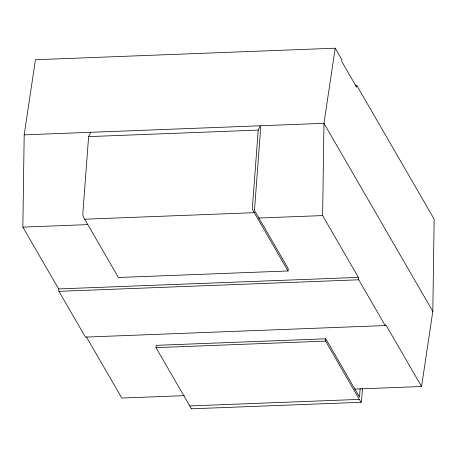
<?xml version="1.0" encoding="UTF-8"?>
<svg xmlns="http://www.w3.org/2000/svg" width="457" height="457" viewBox="0 0 457 457"><rect width="100%" height="100%" fill="white"/><g stroke="black" fill="none" stroke-linecap="round" stroke-linejoin="round"><path stroke-width="0.69" d="M354.632 389.084L421.565 386.508L385.788 324.704L385.217 325.561L85.442 337.1L58.947 291.332L58.627 288.927L22.85 227.118L24.187 134.861L35.435 59.73L335.215 48.196L341.899 59.741L341.762 61.524L356.563 87.093L356.7 85.316L355.278 85.368M385.217 325.561L358.728 279.793L358.402 277.388L322.625 215.584L323.962 123.327L335.215 48.196M421.565 386.508L432.813 311.377L434.15 219.12L356.7 85.316M90.754 132.302L88.618 136.62L82.877 213.002A2.982 0.731 87.8 0 0 83.38 216.949L118.432 277.502L288.041 270.972L288.218 268.676L254.475 210.386L260.25 133.587L260.364 125.772L258.228 130.091L252.487 206.478A2.982 0.731 87.8 0 0 252.995 210.42L288.041 270.972M191.803 408.295A1.897 0.468 87.8 0 1 191.306 408.638L155.997 347.634L156.168 345.338L325.778 338.808L359.522 397.104L360.162 388.57M362.458 388.387L361.498 401.166A1.897 0.468 87.8 0 1 360.916 402.109L325.607 341.111L325.778 338.808M24.187 134.861L323.962 123.327L432.813 311.377M88.618 136.62L258.228 130.091M84.694 219.211L254.303 212.682M22.85 227.118L87.647 224.627M258.542 218.046L322.625 215.584M58.627 288.927L358.402 277.388M58.947 291.332L358.728 279.793M155.997 347.634L325.607 341.111M184.445 395.636L121.785 398.047L86.367 336.855M189.735 405.93L359.345 399.401M191.489 408.804L361.099 402.28"/></g></svg>
